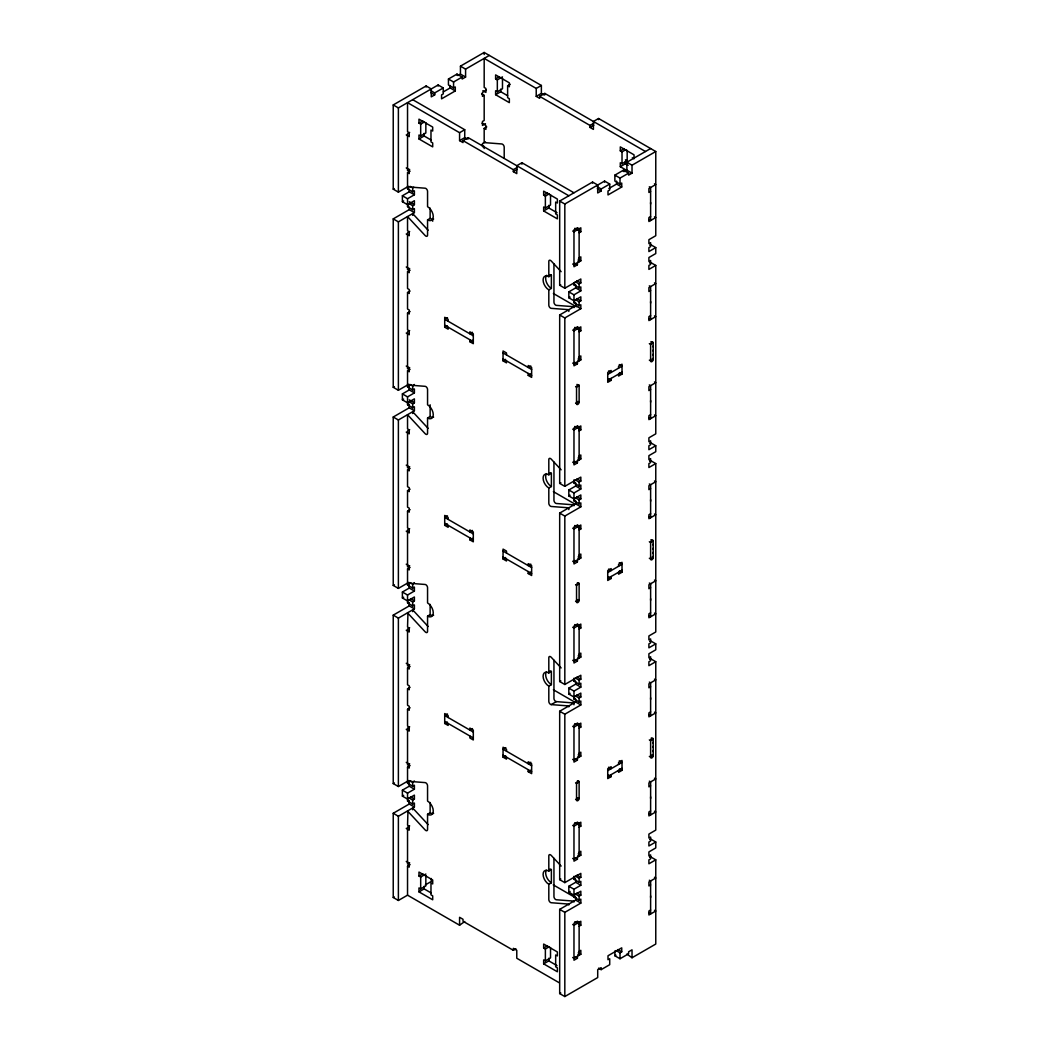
<?xml version="1.0" encoding="UTF-8"?>
<svg xmlns="http://www.w3.org/2000/svg" width="1049" height="1049" viewBox="0 0 1049 1049"><rect width="100%" height="100%" fill="white"/><g stroke="black" fill="none" stroke-linecap="round" stroke-linejoin="round"><path stroke-width="1.5" d="M438.128 86.097L438.128 84.982L443.281 87.946L443.281 93.899L441.563 94.882L441.563 98.842L455.292 90.922L455.292 86.962L453.574 87.946L448.434 84.982L448.434 79.029L457.01 74.086L462.163 77.049L462.163 79.029L465.586 77.049L465.586 69.129L489.319 55.427M604.578 182.185L604.578 181.071L609.718 184.047L609.718 189.987L608 190.97L608 194.944L621.729 187.01L621.729 183.05L620.011 184.047L614.871 181.071L614.871 175.131L623.447 170.174L628.6 173.151L628.6 175.131L632.023 173.151L632.023 165.218L655.769 151.515L655.769 235.723L648.898 239.683L648.898 243.643L650.616 242.66L650.616 246.62L648.898 247.603L648.898 251.576L655.769 247.603L655.769 253.556L648.898 257.516L648.898 261.476L650.616 260.493L650.616 264.453L648.898 265.436L648.898 269.409L655.769 265.436L655.769 433.853L648.898 437.813L648.898 441.773L650.616 440.79L650.616 444.75L648.898 445.746L648.898 449.706L655.769 445.746L655.769 451.686L648.898 455.646L648.898 459.606L650.616 458.623L650.616 462.583L648.898 463.579L648.898 467.539L655.769 463.579L655.769 576.675L655.769 631.983L648.898 635.943L648.898 639.916L650.616 638.92L650.616 642.88L648.898 643.876L648.898 647.836L655.769 643.876L655.769 649.816L648.898 653.776L648.898 657.749L650.616 656.753L650.616 660.713L648.898 661.709L648.898 665.669L655.769 661.709L655.769 830.113L648.898 834.086L648.898 838.046L650.616 837.05L650.616 841.023L648.898 842.006L648.898 845.966L655.769 842.006L655.769 847.946L648.898 851.919L648.898 855.879L650.616 854.883L650.616 858.843L648.898 859.839L648.898 863.799L655.769 859.839L655.769 944.048L632.023 957.75L626.882 954.039M650.616 897.485L650.616 895.912M650.616 798.42L650.616 796.847M650.616 699.355L650.616 697.782M650.616 600.29L650.616 598.717M650.616 501.225L650.616 499.652M650.616 402.147L650.616 400.587M650.616 303.082L650.616 301.522M650.616 204.017L650.616 202.457M649.331 756.395L650.616 757.142A1.823 1.062 -59.5 0 0 651.914 757.876A1.823 1.062 -59.5 0 0 653.199 755.647L653.186 754.624M653.186 751.53L653.186 750.494M653.186 747.399L653.186 746.364M653.186 743.269L653.186 742.233M649.331 558.265L650.616 559.012A1.823 1.062 -59.5 0 0 651.914 559.746A1.823 1.062 -59.5 0 0 653.199 557.517L653.186 556.495M653.186 553.4L653.186 552.364M653.186 549.27L653.186 548.234M653.186 545.139L653.186 544.103M649.331 360.135L650.616 360.869A1.823 1.062 -59.5 0 0 651.914 361.617A1.823 1.062 -59.5 0 0 653.199 359.387L653.186 358.352M653.186 355.257L653.186 354.234M653.186 351.14L653.186 350.104M653.186 347.009L653.186 345.973M408.389 186.355L398.384 192.137L393.231 189.161L393.231 104.952L426.117 85.966L431.27 88.942L431.27 96.862L434.706 94.882L434.706 92.902L430.837 90.673M465.586 77.049L460.445 74.086L460.445 66.153L484.179 52.45L541.376 85.467L541.376 93.4L536.223 96.364L536.223 88.444L484.179 58.39L484.179 87.447L485.897 88.444L485.897 92.404L482.894 90.673M393.231 104.952L398.384 107.929L438.128 84.982M457.862 75.567L460.445 74.086M434.706 92.902L443.281 87.946M448.434 79.029L453.574 82.006L462.163 77.049M443.281 91.906L450.139 87.946L455.292 90.922M425.842 122.615L425.842 133.026L420.688 135.99L418.971 135.006L418.971 138.966L432.699 146.886L432.699 142.926L430.982 141.943L430.982 130.05L432.699 131.046L432.699 127.073L418.971 119.153L418.971 123.113L422.839 120.884M502.484 78.373L502.484 88.772L497.331 91.748L495.613 90.752L495.613 94.712L509.342 102.645L509.342 98.685L507.624 97.688L507.624 85.808L509.342 86.792L509.342 82.832L495.613 74.899L495.613 78.872L499.481 76.643M418.971 123.113L420.688 124.11L424.557 121.881M495.613 78.872L497.331 79.855L502.484 76.892M409.674 132.449L407.537 133.682L407.537 170.672L409.674 169.427M486.316 90.175L482.461 92.404L482.461 96.364L484.179 95.38L484.179 120.478L482.461 121.461L482.461 125.434L485.464 123.69M507.624 85.808L510.207 84.313M418.971 138.966L424.124 135.99L430.982 139.963M495.613 94.712L500.766 91.748L507.624 95.708M459.58 132.698L464.733 129.722L464.733 137.642L459.58 140.618L459.58 132.698L407.537 102.645L407.537 131.702L409.254 132.698L409.254 136.658L406.251 134.928M536.223 88.444L541.376 85.467M408.822 203.44L412.677 205.67L414.394 204.686L414.394 200.713L407.537 204.686L402.383 201.71L402.383 195.77L407.537 198.733L414.394 194.773L414.394 190.813L412.677 191.797L407.537 188.833L407.537 172.652L410.107 171.157M459.58 140.618L463.015 142.598L463.015 140.618L468.169 137.642L568.82 195.77M504.202 158.084L504.202 147.162A2.426 1.403 60 0 0 501.802 143.962L484.179 142.598L484.179 128.398L486.749 126.916M536.223 96.364L539.658 98.344L539.658 96.364L544.798 93.4L645.463 151.515M393.231 189.161L394.24 188.584M485.464 141.851L482.461 143.595L482.461 146.309M407.537 188.833L408.612 188.217M410.107 186.355L412.677 187.837L413.752 187.22M483.104 147.188L484.179 146.558L484.179 148.538M402.383 195.77L409.254 191.797L414.394 194.773M402.383 201.71L403.668 200.962M407.537 198.733L407.537 206.666L408.612 206.05M408.822 384.236L398.384 390.267L393.231 387.291L393.231 218.887L409.254 209.63L414.394 212.606L414.394 208.646L412.677 209.63L407.537 206.666M393.231 218.887L398.384 221.85L414.394 212.606M573.973 192.793L521.93 162.739L516.777 165.716L516.777 173.636L513.341 171.656L513.341 169.676L463.015 140.618M655.769 151.515L598.573 118.498L593.419 121.461L593.419 129.394L589.984 127.414L589.984 125.434L539.658 96.364M513.341 169.676L517.209 167.447M589.984 125.434L593.852 123.205M406.251 233.993L409.254 235.723L409.254 231.763L407.537 230.767L407.537 216.566L425.16 235.553A2.426 1.403 60 0 0 427.559 235.12L427.559 219.87L430.129 218.389A8.09 4.668 60 0 0 433.617 219.031M409.674 231.514L407.537 232.747L407.537 269.737L409.674 268.492M513.341 171.656L517.209 169.427M589.984 127.414L593.852 125.185M406.251 333.058L409.254 334.788L409.254 330.828L407.537 329.832L407.537 312.995L409.254 313.979L409.254 310.019L407.537 309.035L407.537 292.514L409.254 293.51L409.254 289.55L407.537 288.554L407.537 271.717L410.107 270.236M550.528 194.603L550.528 205.014L545.375 207.977L543.657 206.994L543.657 210.954L557.386 218.874L557.386 214.914L555.668 213.93L555.668 202.037L557.386 203.034L557.386 199.061L543.657 191.141L543.657 195.101L547.526 192.872M632.311 157.783L634.029 158.779L634.029 154.819L620.3 146.886L620.3 150.859L624.168 148.63M543.657 195.101L545.375 196.097L549.243 193.868M620.3 150.859L622.018 151.843L625.886 149.614M627.171 170.672L620.3 166.699L620.3 162.739L622.018 163.736L627.171 160.759L627.171 150.361M575.258 281.709L579.127 283.938L580.831 282.942L580.831 278.982L564.821 288.226L559.681 285.249L559.681 201.054L592.567 182.054L597.707 185.03L597.707 192.964L601.143 190.97L601.143 188.99L597.287 186.761M632.023 173.151L626.882 170.174L626.882 162.241L650.616 148.538M543.657 210.954L548.811 207.977L557.045 212.737M620.3 166.699L625.453 163.736L628.194 165.322M407.537 292.514L410.107 291.032M559.681 201.054L564.821 204.017L604.578 181.071M624.522 171.538L626.882 170.174M601.143 188.99L609.718 184.047M614.871 175.131L620.011 178.094L628.6 173.151M608.866 188.505L616.589 184.047L621.729 187.01M407.537 312.995L410.107 311.514M654.471 183.798L655.769 184.532L648.898 188.505L648.898 192.465L650.616 191.469M409.674 330.579L407.537 331.812L407.537 368.802L409.674 367.556M579.127 232.747L580.831 231.763L580.831 227.79L573.973 231.763L572.688 231.016M447.451 317.677L444.71 319.263L473.309 335.785M448.146 321.243L448.146 319.263L444.71 317.283L444.71 327.196L447.28 325.701M579.127 257.844L580.831 256.861L580.831 260.821L573.973 264.781L572.688 264.033M650.616 216.566L648.898 217.563L648.898 221.523L655.769 217.563L654.471 216.815M548.811 289.878A8.09 4.668 60 0 1 543.094 279.965A8.09 4.668 60 0 1 548.811 276.674L551.381 275.179L551.381 288.396L548.811 289.878L548.811 305.128A2.426 1.403 60 0 0 551.21 308.34L568.82 309.691L568.82 311.461M577.409 262.801L577.409 264.781L573.973 266.761L573.973 229.77L577.409 227.79L577.409 229.77L574.826 228.289M472.456 332.31L469.873 333.792L469.873 331.812L473.309 333.792L473.309 343.705L469.873 341.725L469.873 339.745M408.822 401.57L412.677 403.799L414.394 402.816L414.394 398.856L407.537 402.816L402.383 399.839L402.383 393.899L407.537 396.876L414.394 392.903L414.394 388.943L412.677 389.94L407.537 386.963L407.537 370.782L410.107 369.3M559.681 285.249L560.677 284.672M469.873 341.725L472.456 340.23M393.231 387.291L394.385 386.635M573.973 282.692L573.973 284.922L575.049 284.305M575.258 299.542L579.127 301.771L580.831 300.775L580.831 296.815L573.973 300.775L568.82 297.798L568.82 291.858L575.691 287.898L580.831 290.861L580.831 286.901L579.127 287.898L573.973 284.922M649.764 245.138L650.616 244.64L655.769 247.603M407.537 386.963L408.612 386.347M410.107 384.485L412.677 385.966L414.394 384.485M402.383 393.899L409.254 389.94L414.394 392.903M568.82 297.798L570.118 297.064M568.82 291.858L573.973 294.835L580.831 290.861M402.383 399.839L403.668 399.105M573.973 294.835L573.973 302.755L575.049 302.138M575.258 479.839L579.127 482.068L580.831 481.071L580.831 477.111L564.821 486.356L559.681 483.392L559.681 314.975L575.691 305.731L580.831 308.694L580.831 304.735L579.127 305.731L573.973 302.755M649.764 262.958L650.616 262.473L655.769 265.436M407.537 396.876L407.537 404.796L408.612 404.18M408.822 582.365L398.384 588.397L393.231 585.421L393.231 417.017L409.254 407.773L414.394 410.736L414.394 406.776L412.677 407.773L407.537 404.796M559.681 314.975L564.821 317.952L580.831 308.694M393.231 417.017L398.384 419.98L414.394 410.736M506.483 354.929L506.483 352.949L503.048 350.969L503.048 360.869L505.631 359.387M406.251 432.122L409.254 433.853L409.254 429.893L407.537 428.897L407.537 414.696L425.16 433.696A2.426 1.403 60 0 0 427.559 433.263L427.559 418L430.129 416.519A8.09 4.668 60 0 0 433.617 417.161M409.674 429.644L407.537 430.877L407.537 467.867L409.674 466.635M579.127 331.812L580.831 330.828L580.831 326.855L573.973 330.828L572.688 330.081M650.616 290.534L648.898 291.53L648.898 287.57L655.769 283.597L654.471 282.863M530.794 365.996L528.224 367.478L528.224 365.498L531.646 367.478L531.646 377.391L528.224 375.411L528.224 373.418M528.224 375.411L530.794 373.916M579.127 356.909L580.831 355.926L580.831 359.886L573.973 363.846L572.688 363.098M650.616 315.631L648.898 316.628L648.898 320.588L655.769 316.628L654.471 315.88M648.898 318.608L651.049 319.355M577.409 361.866L577.409 363.846L573.973 365.826L573.973 328.848L577.409 326.855L577.409 328.848L574.826 327.354M406.251 531.187L409.254 532.918L409.254 528.958L407.537 527.962L407.537 511.125L409.254 512.122L409.254 508.149L407.537 507.165L407.537 490.657L409.254 491.64L409.254 487.68L407.537 486.684L407.537 469.847L410.107 468.365M649.331 343.626L650.616 344.36L653.186 342.879A1.823 1.036 -60.5 0 0 651.914 342.131A1.823 1.036 -60.5 0 0 650.629 344.36M607.725 374.414L622.018 366.153L619.277 364.567M407.537 490.657L410.107 489.162M607.725 380.354L622.018 372.107M611.147 378.374L611.147 380.354L607.725 382.334L607.725 372.434L611.147 370.454L611.147 372.434L608.577 370.953M618.582 368.133L618.582 366.153L622.018 364.173L622.018 374.087L618.582 376.067L618.582 374.087M650.944 341.581L653.186 342.879L653.186 359.387L650.616 360.869L650.616 344.36M407.537 511.125L410.107 509.644M654.471 381.928L655.769 382.675L648.898 386.635L648.898 390.595L650.616 389.599M409.674 528.709L407.537 529.955L407.537 566.932L409.674 565.699M579.127 430.877L580.831 429.893L580.831 425.933L573.973 429.893L572.688 429.146M447.451 515.82L444.71 517.406L473.309 533.915M448.146 519.386L448.146 517.406L444.71 515.413L444.71 525.326L447.28 523.844M579.127 455.974L580.831 454.991L580.831 458.951L573.973 462.911L572.688 462.176M650.616 414.696L648.898 415.692L648.898 419.652L655.769 415.692L654.471 414.945M548.811 488.008A8.09 4.668 60 0 1 543.094 478.108A8.09 4.668 60 0 1 548.811 474.804L551.381 473.309L551.381 486.526L548.811 488.008L548.811 503.258A2.426 1.403 60 0 0 551.21 506.47L568.82 507.821L568.82 509.604M577.409 460.931L577.409 462.911L573.973 464.891L573.973 427.913L577.409 425.933L577.409 427.913L574.826 426.418M472.456 530.44L469.873 531.935L469.873 529.955L473.309 531.935L473.309 541.835L469.873 539.855L469.873 537.875M408.822 599.713L412.677 601.942L414.394 600.946L414.394 596.986L407.537 600.946L402.383 597.969L402.383 592.029L407.537 595.006L414.394 591.046L414.394 587.073L412.677 588.069L407.537 585.093L407.537 568.912L410.107 567.43M559.681 483.392L560.822 482.724M469.873 539.855L472.456 538.373M393.231 585.421L394.385 584.765M573.973 479.839L573.973 483.051L575.049 482.435M575.258 497.672L579.127 499.901L580.831 498.904L580.831 494.944L573.973 498.904L568.82 495.941L568.82 489.988L575.691 486.028L580.831 489.004L580.831 485.031L579.127 486.028L573.973 483.051M649.764 443.268L650.616 442.77L655.769 445.746M407.537 585.093L408.612 584.477M410.107 582.615L412.677 584.109L414.394 582.615M402.383 592.029L409.254 588.069L414.394 591.046M568.82 495.941L570.118 495.194M568.82 489.988L573.973 492.964L580.831 489.004M402.383 597.969L403.668 597.235M573.973 492.964L573.973 500.884L575.049 500.268M575.258 677.969L579.127 680.198L580.831 679.201L580.831 675.241L564.821 684.486L559.681 681.522L559.681 513.105L575.691 503.861L580.831 506.837L580.831 502.864L579.127 503.861L573.973 500.884M649.764 461.101L650.616 460.603L655.769 463.579M407.537 595.006L407.537 602.926L408.612 602.31M408.822 780.508L398.384 786.527L393.231 783.564L393.231 615.147L409.254 605.902L414.394 608.866L414.394 604.906L412.677 605.902L407.537 602.926M559.681 513.105L564.821 516.082L580.831 506.837M406.251 630.252L409.254 631.983L409.254 628.023L407.537 627.04L407.969 612.59M393.231 615.147L398.384 618.123L414.394 608.866M506.483 553.059L506.483 551.079L503.048 549.099L503.048 559.012L505.631 557.517M407.537 612.839L425.16 631.826A2.426 1.403 60 0 0 427.559 631.393L427.559 616.13L430.129 614.648A8.09 4.668 60 0 0 433.617 615.291M409.674 627.774L407.537 629.02L407.537 665.997L409.674 664.764M579.127 529.942L580.831 528.958L580.831 524.998L573.973 528.958L572.688 528.211M650.616 488.677L648.898 489.66L648.898 485.7L655.769 481.74L654.471 480.993M530.794 564.126L528.224 565.608L528.224 563.628L531.646 565.608L531.646 575.521L528.224 573.541L528.224 571.561M528.224 573.541L530.794 572.046M579.127 555.039L580.831 554.056L580.831 558.016L573.973 561.976L572.688 561.241M650.616 513.774L648.898 514.757L648.898 518.717L655.769 514.757L654.471 514.01M577.409 559.996L577.409 561.976L573.973 563.956L573.973 526.978L577.409 524.998L577.409 526.978L574.826 525.483M406.251 729.317L409.254 731.048L409.254 727.088L407.537 726.105L407.537 709.255L409.254 710.252L409.254 706.292L407.537 705.295L407.537 688.787L409.254 689.77L409.254 685.81L407.537 684.827L407.537 667.977L410.107 666.495M649.331 541.756L650.616 542.49L653.186 541.009A1.823 1.036 -60.5 0 0 651.914 540.261A1.823 1.036 -60.5 0 0 650.629 542.49M607.725 572.544L622.018 564.296L619.277 562.71M407.537 688.787L410.107 687.305M607.725 578.484L622.018 570.236M611.147 576.504L611.147 578.484L607.725 580.477L607.725 570.564L611.147 568.584L611.147 570.564L608.577 569.082M618.582 566.276L618.582 564.296L622.018 562.303L622.018 572.216L618.582 574.196L618.582 572.216M650.944 539.711L653.186 541.009L653.186 557.517L650.616 559.012L650.616 542.49M407.537 709.255L410.107 707.773M650.616 587.742L648.898 588.725L648.898 584.765L651.049 583.532M649.331 583.034L650.616 583.769L655.769 580.805L654.471 580.058M409.674 726.839L407.537 728.085L407.537 765.062L409.674 763.829M579.127 629.02L580.831 628.023L580.831 624.063L573.973 628.023L572.688 627.276M447.451 713.949L444.71 715.536L473.309 732.045M448.146 717.516L448.146 715.536L444.71 713.556L444.71 723.456L447.28 721.974M579.127 654.117L580.831 653.121L580.831 657.08L573.973 661.04L572.688 660.306M650.616 612.839L648.898 613.822L648.898 617.782L655.769 613.822L654.471 613.075M548.811 686.138A8.09 4.668 60 0 1 543.094 676.238A8.09 4.668 60 0 1 548.811 672.934L551.381 671.452L551.381 684.656L548.811 686.138L548.811 701.401A2.426 1.403 60 0 0 551.21 704.6L568.82 705.951L568.82 706.842M577.409 659.06L577.409 661.04L573.973 663.02L573.973 626.043L577.409 624.063L577.409 626.043L574.826 624.561M472.456 728.583L469.873 730.065L469.873 728.085L473.309 730.065L473.309 739.965L469.873 737.985L469.873 736.005M408.822 797.843L412.677 800.072L414.394 799.076L414.394 795.116L407.537 799.076L402.383 796.112L402.383 790.159L407.537 793.136L414.394 789.176L414.394 785.216L412.677 786.199L407.537 783.223L407.537 767.042L410.107 765.56M559.681 681.522L560.822 680.853M393.231 783.564L394.385 782.895M573.973 678.218L573.973 681.194L575.049 680.565M575.258 695.802L579.127 698.031L580.831 697.034L580.831 693.074L573.973 697.034L568.82 694.071L568.82 688.118L575.691 684.158L580.831 687.134L580.831 683.174L579.127 684.158L573.973 681.194M649.764 641.398L650.616 640.9L655.769 643.876M407.537 783.223L408.612 782.606M410.107 780.758L412.677 782.239L414.394 780.994M402.383 790.159L409.254 786.199L414.394 789.176M568.82 694.071L570.118 693.323M568.82 688.118L573.973 691.094L580.831 687.134M551.21 704.6L556.35 701.624L573.973 702.987L573.973 704.758M402.383 796.112L403.668 795.365M573.973 691.094L573.973 699.027L575.049 698.398M575.258 876.099L579.127 878.328L580.831 877.344L580.831 873.371L564.821 882.629L559.681 879.652L559.681 711.235L575.691 701.991L580.831 704.967L580.831 701.007L579.127 701.991L573.973 699.027M649.764 659.231L650.616 658.733L655.769 661.709M407.537 793.136L407.537 801.056L408.612 800.439M505.802 747.635L503.048 749.209L531.646 765.731M464.733 921.507L459.58 925.218L407.537 895.177L398.384 900.462L393.231 897.485L393.231 813.277L409.254 804.032L414.394 807.009L414.394 803.036L412.677 804.032L407.537 801.056M559.681 711.235L564.821 714.212L580.831 704.967M406.251 828.382L409.254 830.126L409.254 826.153L407.537 825.17L407.969 810.72M393.231 813.277L398.384 816.253L414.394 807.009M506.483 751.202L506.483 749.209L503.048 747.229L503.048 757.142L505.631 755.66M407.537 810.969L425.16 829.956A2.426 1.403 60 0 0 427.559 829.523L427.559 814.273L430.129 812.778A8.09 4.668 60 0 0 433.617 813.421M409.674 825.904L407.537 827.15L407.537 864.127L409.674 862.894M579.127 728.085L580.831 727.088L580.831 723.128L573.973 727.088L572.688 726.341M650.616 686.807L648.898 687.79L648.898 683.83L655.769 679.87L654.471 679.123M530.794 762.256L528.224 763.751L528.224 761.758L531.646 763.751L531.646 773.651L528.224 771.671L528.224 769.691M528.224 771.671L530.794 770.189M579.127 753.182L580.831 752.185L580.831 756.145L573.973 760.105L572.688 759.371M650.616 711.904L648.898 712.887L648.898 716.847L655.769 712.887L654.471 712.153M577.409 758.125L577.409 760.105L573.973 762.099L573.973 725.108L577.409 723.128L577.409 725.108L574.826 723.626M407.537 895.177L407.537 866.12L410.107 864.625M649.331 739.886L650.616 740.633L653.186 739.139A1.823 1.036 -60.5 0 0 651.914 738.391A1.823 1.036 -60.5 0 0 650.629 740.62M425.842 875.522L425.842 885.933L420.688 888.896L418.971 887.913L418.971 891.873L432.699 899.793L432.699 895.833L430.982 894.849L430.982 882.956L432.699 883.94L432.699 879.98L418.971 872.06L418.971 876.02L422.839 873.791M418.971 876.02L420.688 877.016L425.842 874.04M607.725 770.674L622.018 762.426L619.277 760.84M393.231 897.485L394.306 896.869M607.725 776.627L622.018 768.366M611.147 774.647L611.147 776.627L607.725 778.607L607.725 768.694L611.147 766.714L611.147 768.694L608.577 767.212M618.582 764.406L618.582 762.426L622.018 760.446L622.018 770.346L618.582 772.326L618.582 770.346M425.343 884.897L431.27 881.475L431.27 878.498M651.259 738.024L653.186 739.139L653.186 755.66L650.616 757.142L650.616 740.633M418.971 891.873L424.124 888.896L430.982 892.856M579.127 827.15L580.831 826.153L580.831 822.193L573.973 826.153L572.688 825.419M650.616 785.871L648.898 786.855L648.898 782.895L655.769 778.935L654.471 778.188M579.127 852.247L580.831 851.25L580.831 855.21L573.973 859.183L572.688 858.436M650.616 810.969L648.898 811.952L648.898 815.925L655.769 811.952L654.471 811.218M548.811 884.281A8.09 4.668 60 0 1 543.094 874.368A8.09 4.668 60 0 1 548.811 871.063L551.381 869.582L551.381 882.786L548.811 884.281L548.811 899.531A2.426 1.403 60 0 0 551.21 902.73L568.82 904.094L568.82 904.972M577.409 857.19L577.409 859.183L573.973 861.163L573.973 824.173L577.409 822.193L577.409 824.173L574.826 822.691M559.681 879.652L560.822 878.996M573.973 876.348L573.973 879.324L575.363 878.511M575.258 893.932L579.127 896.161L580.831 895.177L580.831 891.204L573.973 895.177L568.82 892.201L568.82 886.261L575.691 882.288L580.831 885.264L580.831 881.304L579.127 882.288L573.973 879.324M649.764 839.528L650.616 839.03L655.769 842.006M568.82 892.201L570.118 891.453M568.82 886.261L573.973 889.224L580.831 885.264M573.973 889.224L573.973 897.157L575.363 896.344M598.573 968.148L601.143 969.643L601.143 967.65L597.707 969.643L597.707 977.563L564.821 996.55L559.681 993.573L559.681 909.378L575.691 900.121L580.831 903.097L580.831 899.137L579.127 900.121L573.973 897.157M649.764 857.361L650.616 856.863L655.769 859.839M559.681 909.378L564.821 912.342L580.831 903.097M459.58 925.218L459.58 917.298L463.015 919.278L463.015 921.258L513.341 950.315L515.924 948.834M579.127 926.215L580.831 925.218L580.831 921.258L573.973 925.218L572.688 924.484M650.616 884.936L648.898 885.933L648.898 881.96L655.769 878L654.471 877.252M550.528 947.509L550.528 957.921L545.375 960.884L543.657 959.901L543.657 963.861L557.386 971.78L557.386 967.821L555.668 966.824L555.668 954.944L557.386 955.927L557.386 951.967L543.657 944.048L543.657 948.008L547.526 945.778M543.657 948.008L545.375 949.004L549.243 946.775M543.657 963.861L548.811 960.884L557.045 965.644M579.127 951.312L580.831 950.315L580.831 954.275L573.973 958.248L572.688 957.501M650.616 910.034L648.898 911.017L648.898 914.99L655.769 911.017L654.471 910.283M577.409 956.268L577.409 958.248L573.973 960.228L573.973 923.238L577.409 921.258L577.409 923.238L574.826 921.756M614.871 950.945L614.871 955.77L615.947 955.154M616.156 950.564L620.011 952.794L621.729 951.81L621.729 947.837L608 955.77L608 959.73L609.718 958.734L609.718 964.687L601.143 969.643M559.681 993.573L560.743 992.957M614.871 955.77L620.011 958.747L628.6 953.79L628.6 951.81L632.023 949.83L632.023 957.75M407.537 186.853L425.16 188.204A2.426 1.403 60 0 1 427.559 191.403L427.559 206.666A8.09 4.668 60 0 1 433.276 216.566A8.09 4.668 60 0 1 427.559 219.87M649.515 262.381L650.616 262.473M407.537 384.983L425.16 386.334A2.426 1.403 60 0 1 427.559 389.546L427.559 404.796A8.09 4.668 60 0 1 433.276 414.696A8.09 4.668 60 0 1 427.559 418M649.515 460.511L650.616 460.603M407.537 583.113L425.16 584.477A2.426 1.403 60 0 1 427.559 587.676L427.559 602.926A8.09 4.668 60 0 1 433.276 612.839A8.09 4.668 60 0 1 427.559 616.13M649.515 658.654L650.616 658.733M407.537 781.243L425.16 782.606A2.426 1.403 60 0 1 427.559 785.806L427.559 801.056A8.09 4.668 60 0 1 433.276 810.969A8.09 4.668 60 0 1 427.559 814.273M649.515 856.784L650.616 856.863M541.376 93.4L543.946 94.882M625.453 159.776L627.171 160.759M460.445 66.153L465.586 69.129M626.882 162.241L632.023 165.218M649.331 186.761L650.616 187.509L650.616 220.526L648.898 219.543M481.609 93.899L484.179 95.38M430.837 92.653L434.706 94.882M597.287 188.741L601.143 190.97M482.029 123.205L485.897 125.434L485.897 129.394L484.179 128.398M412.677 99.668L464.733 129.722M481.609 145.077L484.179 146.558M464.733 137.642L467.093 139.006M577.829 228.039L579.127 228.787L579.127 261.804L577.829 261.07M578.261 230.269L580.831 231.763M649.331 285.826L650.616 286.574L650.616 319.591M578.261 259.326L580.831 260.821M574.826 263.299L577.409 264.781M406.251 167.945L409.254 169.676L409.254 173.636L407.537 172.652M576.976 280.712L580.831 282.942M409.254 201.71L414.394 204.686M576.976 298.545L580.831 300.775M553.387 293.51L576.268 306.714M652.229 358.837L653.186 359.387M577.829 327.104L579.127 327.852L579.127 360.869L577.829 360.135M578.261 329.334L580.831 330.828M649.331 384.904L650.616 385.639L650.616 418.669L648.898 417.672M619.448 372.592L622.018 374.087M578.261 358.404L580.831 359.886M608.577 378.873L611.147 380.354M574.826 362.364L577.409 363.846M406.251 267.01L409.254 268.741L409.254 272.701L407.537 271.717M576.976 384.406L579.127 385.639L579.127 402.147A1.823 1.049 -60 0 1 577.829 404.376A1.823 1.049 -60 0 1 576.544 403.642L575.586 403.078M575.586 386.57L576.544 387.133L579.127 385.639A1.823 1.049 -60 0 0 577.829 384.904A1.823 1.049 -60 0 0 576.544 387.133L576.544 403.642L579.127 402.147L577.829 401.413M503.048 352.949L531.646 369.458M444.71 325.216L473.309 341.725M503.048 358.889L531.646 375.411M444.71 327.196L448.146 329.176L448.146 327.196M503.048 360.869L506.483 362.862L506.483 360.869M577.829 426.169L579.127 426.917L579.127 459.947L577.829 459.2M578.261 428.398L580.831 429.893M649.331 483.969L650.616 484.704L650.616 517.734L648.898 516.737M578.261 457.469L580.831 458.951M574.826 461.429L577.409 462.911M406.251 366.075L409.254 367.806L409.254 371.779L407.537 370.782M576.976 478.842L580.831 481.071M409.254 399.839L414.394 402.816M576.976 496.675L580.831 498.904M553.387 491.64L574.918 504.071M652.229 556.967L653.186 557.517M577.829 525.247L579.127 525.982L579.127 559.012L577.829 558.265M578.261 527.477L580.831 528.958M619.448 570.735L622.018 572.216M578.261 556.534L580.831 558.016M608.577 577.002L611.147 578.484M574.826 560.494L577.409 561.976M406.251 465.14L409.254 466.871L409.254 470.844L407.537 469.847M648.898 615.802L650.616 616.799L650.616 583.769M577.409 582.785L579.127 583.769L579.127 600.29A1.823 1.049 -60 0 1 577.829 602.519A1.823 1.049 -60 0 1 576.544 601.772L575.586 601.208M575.586 584.699L576.544 585.263L579.127 583.769A1.823 1.049 -60 0 0 577.829 583.034A1.823 1.049 -60 0 0 576.544 585.263L576.544 601.772L579.127 600.29L577.829 599.543M503.048 551.079L531.646 567.588M444.71 523.346L473.309 539.855M503.048 557.032L531.646 573.541M444.71 525.326L448.146 527.306L448.146 525.326M503.048 559.012L506.483 560.992L506.483 559.012M577.829 624.312L579.127 625.047L579.127 658.077L577.829 657.33M578.261 626.541L580.831 628.023M649.331 682.099L650.616 682.847L650.616 715.864L648.898 714.867M578.261 655.599L580.831 657.08M574.826 659.559L577.409 661.04M406.251 564.205L409.254 565.949L409.254 569.909L407.537 568.912M576.976 676.972L580.831 679.201M410.539 598.717L414.394 600.946M576.976 694.805L580.831 697.034M553.387 689.77L574.918 702.214M651.901 754.913L653.186 755.66M577.829 723.377L579.127 724.112L579.127 757.142L577.829 756.395M578.261 725.606L580.831 727.088M649.331 781.164L650.616 781.911L650.616 814.929L648.898 813.932M619.448 768.865L622.018 770.346M578.261 754.664L580.831 756.145M608.577 775.132L611.147 776.627M574.826 758.624L577.409 760.105M406.251 663.27L409.254 665.014L409.254 668.974L407.537 667.977M577.409 780.915L579.127 781.911L579.127 798.42A1.823 1.049 -60 0 1 577.829 800.649A1.823 1.049 -60 0 1 576.544 799.902L575.586 799.351M575.586 782.829L576.544 783.393L579.127 781.911A1.823 1.049 -60 0 0 577.829 781.164A1.823 1.049 -60 0 0 576.544 783.393L576.544 799.902L579.127 798.42L577.829 797.673M444.71 721.476L473.309 737.985M503.048 755.162L531.646 771.671M444.71 723.456L448.146 725.436L448.146 723.456M503.048 757.142L506.483 759.122L506.483 757.142M577.829 822.442L579.127 823.19L579.127 856.207L577.829 855.459M578.261 824.671L580.831 826.153M649.331 880.229L650.616 880.976L650.616 913.994L648.898 913.01M578.261 853.729L580.831 855.21M574.826 857.689L577.409 859.183M406.251 762.348L409.254 764.078L409.254 768.038L407.537 767.042M576.976 875.115L580.831 877.344M410.539 796.847L414.394 799.076M576.976 892.948L580.831 895.177M553.282 884.884L576.36 898.206M577.829 921.507L579.127 922.255L579.127 955.272L577.829 954.524M578.261 923.736L580.831 925.218M617.874 949.581L621.729 951.81M578.261 952.794L580.831 954.275M574.826 956.754L577.409 958.248M406.251 861.413L409.254 863.143L409.254 867.103L407.537 866.12M559.065 982.664L516.777 958.248L516.777 950.315L513.341 948.335L513.341 950.315M561.123 271.665L551.21 260.978A2.426 1.403 60 0 0 548.811 261.411L548.811 276.674M428.097 230.216L412.677 213.603L412.677 215.373M561.123 469.795L551.21 459.108A2.426 1.403 60 0 0 548.811 459.541L548.811 474.804M428.097 428.346L412.677 411.733L412.677 413.503M561.123 667.925L551.21 657.251A2.426 1.403 60 0 0 548.811 657.684L548.811 672.934M428.097 626.476L412.677 609.862L412.677 611.633M561.123 866.054L551.21 855.381A2.426 1.403 60 0 0 548.811 855.814L548.811 871.063M428.097 824.606L412.677 807.992L412.677 809.776M625.453 161.087L625.453 163.736M623.447 170.174L623.447 171.538M622.018 151.843L622.018 163.736M620.011 178.094L620.011 184.047M620.011 952.794L620.011 958.747M616.589 181.071L616.589 184.047M598.573 118.498L598.573 119.612M592.567 182.054L592.567 183.169M579.127 283.938L579.127 287.898M579.127 301.771L579.127 305.731M579.127 482.068L579.127 486.028M579.127 499.901L579.127 503.861M579.127 680.198L579.127 684.158M579.127 698.031L579.127 701.991M579.127 878.328L579.127 882.288M579.127 896.161L579.127 900.121M575.691 284.922L575.691 287.898M575.691 302.755L575.691 305.731M575.691 483.051L575.691 486.028M575.691 500.884L575.691 503.861M575.691 681.43L575.691 684.158M575.691 699.263L575.691 701.991M575.691 879.573L575.691 882.288M575.691 897.406L575.691 900.121M573.973 307.606L573.973 306.714L556.35 305.364A2.426 1.403 60 0 1 553.951 302.164L553.951 263.902M573.973 505.736L573.973 504.857L556.35 503.494A2.426 1.403 60 0 1 553.951 500.294L553.951 462.045M573.973 902.009L573.973 901.117L556.35 899.767A2.426 1.403 60 0 1 553.951 896.554L553.951 858.305M564.821 204.017L564.821 288.226M564.821 317.952L564.821 486.356M564.821 516.082L564.821 684.486M564.821 714.212L564.821 882.629M564.821 912.342L564.821 996.55M553.951 660.175L553.951 698.424A2.426 1.403 60 0 0 556.35 701.624M548.811 205.342L548.811 207.977M548.811 958.248L548.811 960.884M545.375 196.097L545.375 207.977M545.375 949.004L545.375 960.884M544.798 93.4L544.798 94.882M521.93 162.739L521.93 164.234M500.766 89.099L500.766 91.748M497.331 79.855L497.331 91.748M484.179 52.45L484.179 54.509M468.169 137.642L468.169 139.006M457.01 74.086L457.01 75.318M453.574 82.006L453.574 87.946M450.139 85.467L450.139 87.946M432.699 218.494L432.699 221.221M430.129 208.108L430.129 218.389M430.129 404.783L430.129 416.519M430.129 604.381L430.129 614.648M430.129 802.511L430.129 812.778M426.117 85.966L426.117 87.08M424.124 133.354L424.124 135.99M424.124 886.261L424.124 888.896M420.688 124.11L420.688 135.99M420.688 877.016L420.688 888.896M412.677 187.837L412.677 191.797M412.677 205.67L412.677 209.63M412.677 385.966L412.677 389.94M412.677 403.799L412.677 407.773M412.677 584.109L412.677 588.069M412.677 601.942L412.677 605.902M412.677 782.239L412.677 786.199M412.677 800.072L412.677 804.032M409.254 189.331L409.254 191.797M409.254 207.164L409.254 209.63M409.254 386.465L409.254 389.94M409.254 404.298L409.254 407.773M409.254 584.844L409.254 588.069M409.254 602.677L409.254 605.902M409.254 782.987L409.254 786.199M409.254 800.807L409.254 804.032M398.384 107.929L398.384 192.137M398.384 221.85L398.384 390.267M398.384 419.98L398.384 588.397M398.384 618.123L398.384 786.527M398.384 816.253L398.384 900.462M551.381 882.786A8.09 4.668 60 0 1 546.293 870.224M550.135 869.018A8.09 4.668 60 0 1 551.381 869.582M551.381 684.656A8.09 4.668 60 0 1 546.398 678.401A8.09 4.668 60 0 1 546.503 671.793M550.135 670.888A8.09 4.668 60 0 1 551.381 671.452M551.381 486.526A8.09 4.668 60 0 1 546.398 480.272A8.09 4.668 60 0 1 546.503 473.663M550.135 472.758A8.09 4.668 60 0 1 551.381 473.309M551.381 288.396A8.09 4.668 60 0 1 546.293 281.866A8.09 4.668 60 0 1 546.726 275.258M550.135 274.628A8.09 4.668 60 0 1 551.381 275.179"/></g></svg>
